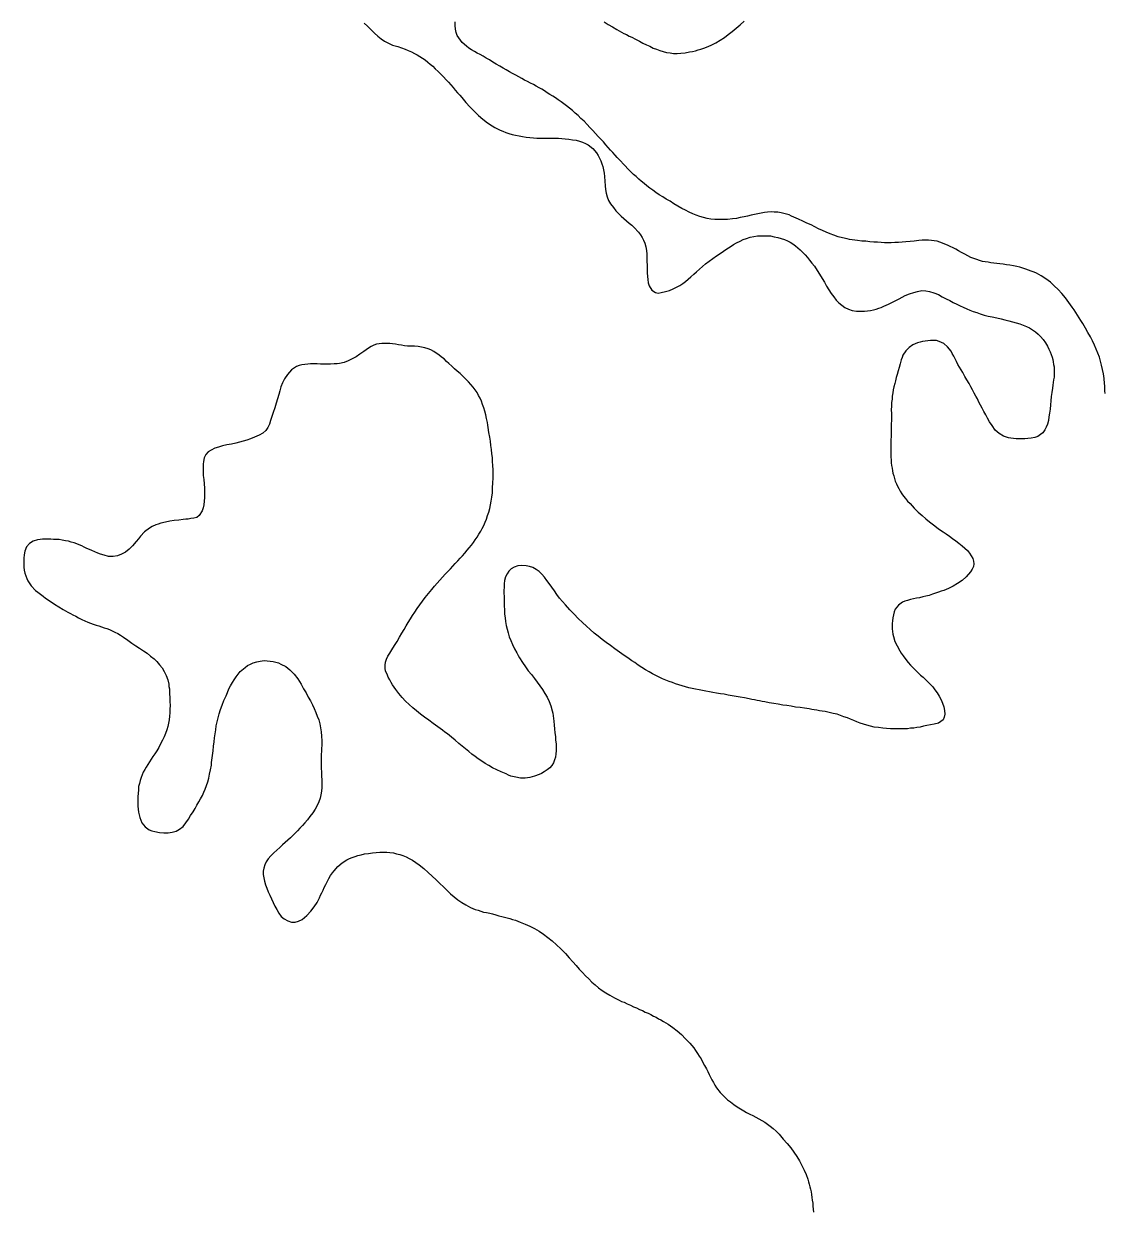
# Model space of a CAD drawing. Header units: inches. Extents: x 401374 to 405300, y 6332180 to 6336621.
# Drawn here: x 403014.1 to 403457.4, y 6332180.5 to 6332667.4 of the extents above; entities that cross this region are included whole.
import ezdxf

# ---------------------------------------------------------------- set-up
doc = ezdxf.new("R2010")
doc.units = ezdxf.units.IN
doc.header["$MEASUREMENT"] = 0

msp = doc.modelspace()

# ---------------------------------------------------------------- linework, layer by layer
for points in [[(403153.6, 6332667.7), (403155, 6332666.5), (403156.5, 6332665), (403157.9, 6332663.6), (403159.2, 6332662.4), (403160.6, 6332661.3), (403162, 6332660.3), (403163.6, 6332659.5), (403165.3, 6332658.7), (403166.3, 6332658.4), (403167.4, 6332658.1), (403168.9, 6332657.6), (403170.4, 6332657), (403171.7, 6332656.5), (403173, 6332655.9), (403174.3, 6332655.3), (403175.4, 6332654.7), (403176.5, 6332654), (403177.6, 6332653.3), (403178.7, 6332652.6), (403179.7, 6332651.7), (403180.7, 6332650.9), (403181.8, 6332650), (403182.8, 6332649), (403183.9, 6332647.9), (403185, 6332646.8), (403186.2, 6332645.7), (403187.2, 6332644.5), (403188.2, 6332643.5), (403189.1, 6332642.4), (403190.1, 6332641.3), (403191, 6332640.3), (403191.9, 6332639.2), (403192.8, 6332638.2), (403193.6, 6332637.2), (403195.3, 6332635.2), (403197, 6332633.4), (403198.7, 6332631.6), (403200.5, 6332629.9), (403202.3, 6332628.4), (403204.2, 6332626.9), (403206.1, 6332625.6), (403207.2, 6332625), (403208.3, 6332624.4), (403209.4, 6332623.9), (403210.5, 6332623.4), (403211.7, 6332622.9), (403213, 6332622.5), (403214.3, 6332622.1), (403215.7, 6332621.8), (403217.1, 6332621.5), (403218.6, 6332621.3), (403220.1, 6332621), (403221.6, 6332620.8), (403223.1, 6332620.7), (403224.4, 6332620.6), (403225.8, 6332620.6), (403227, 6332620.6), (403228.3, 6332620.6), (403229.6, 6332620.6), (403230.8, 6332620.6), (403232.1, 6332620.5), (403233.3, 6332620.5), (403234.7, 6332620.4), (403236, 6332620.3), (403237.5, 6332620.1), (403239, 6332619.9), (403240.6, 6332619.7), (403241.9, 6332619.3), (403243.1, 6332618.9), (403244.3, 6332618.4), (403245.4, 6332617.8), (403247.3, 6332616.3), (403248.9, 6332614.5), (403249.5, 6332613.5), (403250.1, 6332612.4), (403250.7, 6332611.3), (403251.1, 6332610.1), (403251.5, 6332608.9), (403251.8, 6332607.6), (403252, 6332606.2), (403252.2, 6332604.9), (403252.3, 6332602.9), (403252.4, 6332601.1), (403252.5, 6332599.5), (403252.8, 6332598), (403253.2, 6332596.5), (403253.8, 6332595), (403254.6, 6332593.6), (403255.8, 6332592.1), (403256.8, 6332590.8), (403257.9, 6332589.7), (403259, 6332588.6), (403260.1, 6332587.6), (403261.2, 6332586.7), (403262.3, 6332585.8), (403263.3, 6332584.9), (403264.3, 6332584), (403266.1, 6332582.1), (403266.9, 6332581), (403267.6, 6332579.9), (403268.2, 6332578.8), (403268.7, 6332577.5), (403269.1, 6332576), (403269.4, 6332574.5), (403269.5, 6332573), (403269.5, 6332571.6), (403269.5, 6332570), (403269.6, 6332568.5), (403269.6, 6332566.9), (403269.7, 6332565.4), (403269.8, 6332563.9), (403269.9, 6332562.6), (403270.1, 6332561.3), (403270.5, 6332560.1), (403271.5, 6332558.3), (403273.1, 6332557.3), (403274.1, 6332557.1), (403275.4, 6332557.3), (403277.1, 6332557.7), (403278.8, 6332558.2), (403280.3, 6332558.8), (403281.7, 6332559.5), (403283, 6332560.2), (403284.2, 6332561), (403285.4, 6332561.9), (403286.5, 6332562.8), (403287.6, 6332563.8), (403288.8, 6332564.8), (403289.9, 6332565.8), (403291.1, 6332566.9), (403292.3, 6332568), (403293.6, 6332569.1), (403295, 6332570.2), (403296.6, 6332571.3), (403298.1, 6332572.3), (403299.5, 6332573.3), (403300.9, 6332574.3), (403302.3, 6332575.2), (403303.7, 6332576.1), (403305, 6332577), (403306.3, 6332577.7), (403307.7, 6332578.4), (403309, 6332579), (403310.4, 6332579.5), (403311.9, 6332580), (403313.4, 6332580.3), (403314.9, 6332580.5), (403316.6, 6332580.6), (403318.3, 6332580.6), (403320.2, 6332580.5), (403321.7, 6332580.2), (403323.2, 6332579.9), (403324.6, 6332579.5), (403325.9, 6332579.1), (403327.1, 6332578.5), (403328.3, 6332577.9), (403329.4, 6332577.3), (403330.4, 6332576.5), (403331.4, 6332575.7), (403332.4, 6332574.8), (403334.4, 6332572.8), (403335.3, 6332571.7), (403336.2, 6332570.6), (403337.2, 6332569.3), (403338.2, 6332568.1), (403339.3, 6332566.4), (403340.3, 6332564.8), (403341.3, 6332563.1), (403342.3, 6332561.5), (403343.2, 6332559.9), (403344.1, 6332558.4), (403345.1, 6332556.9), (403346.1, 6332555.5), (403347.1, 6332554.2), (403348.2, 6332553.1), (403349.4, 6332552.1), (403350.7, 6332551.2), (403352.1, 6332550.5), (403353.7, 6332550), (403355.4, 6332549.7), (403357.4, 6332549.7), (403358.7, 6332549.7), (403360, 6332549.8), (403361.2, 6332550), (403362.4, 6332550.3), (403363.5, 6332550.5), (403364.6, 6332550.9), (403365.6, 6332551.2), (403366.6, 6332551.7), (403367.6, 6332552.1), (403368.6, 6332552.6), (403369.6, 6332553.1), (403370.7, 6332553.6), (403371.8, 6332554.2), (403372.9, 6332554.8), (403374.1, 6332555.4), (403375.4, 6332556.1), (403377.1, 6332556.8), (403378.9, 6332557.4), (403380.5, 6332557.8), (403382.2, 6332558.1), (403383.8, 6332558), (403385.4, 6332557.8), (403387.2, 6332557.2), (403389, 6332556.5), (403390.6, 6332555.6), (403392.2, 6332554.7), (403393.7, 6332554), (403395.1, 6332553.2), (403396.5, 6332552.5), (403397.9, 6332551.9), (403399.2, 6332551.3), (403400.6, 6332550.7), (403401.9, 6332550.1), (403403.3, 6332549.6), (403404.7, 6332549.1), (403406.2, 6332548.6), (403407.8, 6332548.1), (403409.4, 6332547.7), (403411.1, 6332547.3), (403413, 6332546.9), (403414.7, 6332546.5), (403416.3, 6332546.1), (403417.9, 6332545.7), (403419.4, 6332545.3), (403420.9, 6332544.9), (403422.4, 6332544.5), (403423.8, 6332544), (403425.1, 6332543.4), (403426.4, 6332542.8), (403427.6, 6332542.1), (403428.8, 6332541.2), (403429.9, 6332540.3), (403430.9, 6332539.3), (403431.9, 6332538.1), (403432.9, 6332536.7), (403433.8, 6332535.3), (403434.3, 6332534.1), (403434.8, 6332533), (403435.2, 6332531.9), (403435.6, 6332530.9), (403435.9, 6332529.9), (403436.1, 6332528.9), (403436.2, 6332527.9), (403436.4, 6332526.9), (403436.4, 6332525.9), (403436.4, 6332524.8), (403436.4, 6332523.8), (403436.4, 6332522.7), (403436.2, 6332521.6), (403436.1, 6332520.5), (403435.9, 6332519.3), (403435.8, 6332518.1), (403435.5, 6332516.4), (403435.3, 6332514.7), (403435.1, 6332513), (403434.9, 6332511.3), (403434.8, 6332509.6), (403434.6, 6332507.9), (403434.3, 6332506.4), (403434.1, 6332504.9), (403433.7, 6332503.4), (403433.2, 6332502.1), (403432.6, 6332501), (403431.8, 6332499.9), (403430.9, 6332499.1), (403429.8, 6332498.4), (403428.5, 6332497.9), (403427, 6332497.7), (403425.7, 6332497.5), (403424.4, 6332497.4), (403423.2, 6332497.4), (403422.1, 6332497.4), (403420.9, 6332497.4), (403419.8, 6332497.5), (403418.7, 6332497.6), (403417.7, 6332497.8), (403415.7, 6332498.5), (403413.9, 6332499.5), (403412.3, 6332500.9), (403411, 6332502.9), (403410, 6332504.4), (403409.2, 6332505.8), (403408.4, 6332507.2), (403407.7, 6332508.6), (403407, 6332509.9), (403406.3, 6332511.2), (403405.6, 6332512.4), (403405, 6332513.7), (403404.3, 6332514.9), (403403.7, 6332516.1), (403403, 6332517.4), (403402.3, 6332518.7), (403401.6, 6332520.1), (403400.7, 6332521.5), (403399.9, 6332522.9), (403399, 6332524.5), (403398.3, 6332525.6), (403397.6, 6332526.7), (403397, 6332527.9), (403396.4, 6332529), (403395.9, 6332530.2), (403395.3, 6332531.3), (403394.7, 6332532.3), (403394.2, 6332533.3), (403392.8, 6332535.1), (403391.3, 6332536.4), (403389.3, 6332537.3), (403388.2, 6332537.6), (403387, 6332537.7), (403385.8, 6332537.6), (403384.7, 6332537.5), (403383.6, 6332537.4), (403382.5, 6332537.2), (403381.5, 6332537), (403380.5, 6332536.7), (403378.6, 6332535.9), (403377, 6332534.8), (403375.6, 6332533.4), (403374.5, 6332531.7), (403374.1, 6332530.7), (403373.8, 6332529.7), (403373.3, 6332528.1), (403372.9, 6332526.6), (403372.5, 6332525.2), (403372.1, 6332523.8), (403371.7, 6332522.5), (403371.4, 6332521.2), (403371.1, 6332520), (403370.8, 6332518.7), (403370.5, 6332517.5), (403370.3, 6332516.2), (403370.1, 6332514.9), (403370, 6332513.6), (403369.8, 6332512.2), (403369.8, 6332510.8), (403369.7, 6332509.3), (403369.8, 6332507.7), (403369.8, 6332506.2), (403369.8, 6332504.9), (403369.7, 6332503.5), (403369.7, 6332502.2), (403369.7, 6332500.9), (403369.6, 6332499.6), (403369.6, 6332498.3), (403369.5, 6332497), (403369.5, 6332495.8), (403369.5, 6332494.6), (403369.5, 6332493.4), (403369.5, 6332492.2), (403369.5, 6332491.1), (403369.5, 6332489.9), (403369.6, 6332488.8), (403369.7, 6332487.6), (403369.8, 6332486.5), (403370, 6332485.4), (403370.2, 6332484.3), (403370.4, 6332483.3), (403370.7, 6332482.2), (403371, 6332481.1), (403371.3, 6332480.1), (403371.8, 6332479), (403372.2, 6332478), (403372.8, 6332477), (403373.4, 6332475.9), (403374, 6332474.9), (403374.7, 6332473.9), (403375.5, 6332472.9), (403376.4, 6332471.9), (403377.4, 6332470.9), (403379.1, 6332469), (403380.7, 6332467.4), (403382.3, 6332466), (403383.8, 6332464.6), (403385.3, 6332463.4), (403387, 6332462.1), (403388.9, 6332460.7), (403389.9, 6332460), (403391, 6332459.3), (403392.2, 6332458.4), (403393.5, 6332457.5), (403394.8, 6332456.6), (403396.1, 6332455.6), (403397.4, 6332454.6), (403398.7, 6332453.6), (403399.8, 6332452.6), (403400.9, 6332451.6), (403401.8, 6332450.6), (403402.5, 6332449.5), (403403.1, 6332448.4), (403403.4, 6332447.3), (403403.5, 6332446.2), (403403.4, 6332445.1), (403402.9, 6332444), (403402.2, 6332442.9), (403400.4, 6332440.9), (403398.7, 6332439.4), (403396.9, 6332438.1), (403395.1, 6332437), (403393.2, 6332436.1), (403392.2, 6332435.7), (403391.2, 6332435.3), (403390.1, 6332434.9), (403389, 6332434.5), (403387.8, 6332434.1), (403386.6, 6332433.7), (403385.2, 6332433.2), (403383.9, 6332432.9), (403382.6, 6332432.6), (403381.3, 6332432.3), (403380, 6332432.1), (403378.8, 6332431.8), (403377.6, 6332431.5), (403376.4, 6332431.2), (403375.3, 6332430.8), (403374.3, 6332430.4), (403372.6, 6332429.2), (403371.3, 6332427.6), (403370.9, 6332426.5), (403370.6, 6332425.3), (403370.3, 6332424), (403370.2, 6332422.8), (403370.1, 6332421.7), (403370.1, 6332420.5), (403370.1, 6332419.5), (403370.2, 6332418.4), (403370.3, 6332417.4), (403370.6, 6332416.4), (403371.2, 6332414.4), (403372.1, 6332412.5), (403373.2, 6332410.5), (403373.8, 6332409.5), (403374.6, 6332408.5), (403375.6, 6332407), (403376.6, 6332405.8), (403377.6, 6332404.6), (403378.7, 6332403.5), (403379.7, 6332402.5), (403380.7, 6332401.5), (403381.7, 6332400.6), (403382.8, 6332399.7), (403384.7, 6332397.8), (403385.7, 6332396.8), (403386.7, 6332395.7), (403387.6, 6332394.6), (403388.5, 6332393.3), (403389.3, 6332392), (403390.2, 6332390.5), (403390.7, 6332389.1), (403391.2, 6332387.6), (403391.5, 6332386.1), (403391.6, 6332384.6), (403391.4, 6332383.3), (403390.9, 6332382.2), (403389, 6332380.9), (403387.3, 6332380.5), (403385.8, 6332380.2), (403384.3, 6332379.9), (403382.9, 6332379.6), (403381.5, 6332379.3), (403380.2, 6332379.1), (403378.9, 6332378.9), (403377.6, 6332378.8), (403376.3, 6332378.6), (403375, 6332378.5), (403373.7, 6332378.5), (403372.3, 6332378.5), (403370.9, 6332378.5), (403369.4, 6332378.6), (403367.8, 6332378.7), (403366.2, 6332378.9), (403364.4, 6332379.1), (403362.7, 6332379.3), (403361.2, 6332379.7), (403359.7, 6332380.1), (403358.3, 6332380.5), (403356.9, 6332380.9), (403355.6, 6332381.4), (403354.3, 6332382), (403353, 6332382.5), (403351.7, 6332383), (403350.3, 6332383.5), (403348.9, 6332384), (403347.5, 6332384.5), (403345.9, 6332384.9), (403344.3, 6332385.3), (403342.6, 6332385.7), (403341.4, 6332385.8), (403340.3, 6332386), (403339.2, 6332386.2), (403338.1, 6332386.4), (403337.1, 6332386.5), (403336.1, 6332386.7), (403334.1, 6332387), (403332.3, 6332387.3), (403330.5, 6332387.5), (403328.7, 6332387.8), (403326.9, 6332388.1), (403325.2, 6332388.3), (403323.4, 6332388.6), (403321.6, 6332388.9), (403319.7, 6332389.2), (403317.8, 6332389.6), (403316.8, 6332389.8), (403315.7, 6332390), (403314.7, 6332390.2), (403313.6, 6332390.4), (403312.5, 6332390.6), (403311.4, 6332390.9), (403309.6, 6332391.2), (403307.8, 6332391.5), (403306.1, 6332391.8), (403304.5, 6332392.1), (403302.8, 6332392.4), (403301.2, 6332392.7), (403299.7, 6332392.9), (403298.1, 6332393.2), (403296.6, 6332393.4), (403295.2, 6332393.7), (403293.7, 6332394), (403292.3, 6332394.2), (403290.9, 6332394.5), (403289.5, 6332394.8), (403288.1, 6332395.1), (403286.7, 6332395.4), (403285.4, 6332395.8), (403284, 6332396.2), (403282.6, 6332396.6), (403281.3, 6332397), (403280, 6332397.5), (403278.6, 6332398), (403277.3, 6332398.5), (403275.9, 6332399.1), (403274.5, 6332399.7), (403273.2, 6332400.4), (403271.8, 6332401.1), (403270.4, 6332401.9), (403268.9, 6332402.8), (403267.5, 6332403.7), (403266, 6332404.6), (403264.6, 6332405.7), (403263.4, 6332406.4), (403262.3, 6332407.2), (403261.3, 6332407.9), (403260.2, 6332408.6), (403258.3, 6332410), (403256.4, 6332411.3), (403254.6, 6332412.7), (403252.8, 6332413.9), (403251.2, 6332415.2), (403249.5, 6332416.5), (403247.9, 6332417.8), (403246.3, 6332419.2), (403244.7, 6332420.6), (403243.1, 6332422.1), (403241.4, 6332423.7), (403239.7, 6332425.5), (403238, 6332427.3), (403236.2, 6332429.3), (403234.9, 6332430.7), (403233.7, 6332432.1), (403232.6, 6332433.6), (403231.6, 6332435.1), (403230.5, 6332436.6), (403229.5, 6332438.1), (403228.5, 6332439.4), (403227.5, 6332440.7), (403226.4, 6332441.9), (403225.3, 6332443), (403224.1, 6332443.9), (403222.8, 6332444.6), (403221.4, 6332445.1), (403220, 6332445.4), (403218.3, 6332445.5), (403216.6, 6332445.3), (403215.1, 6332444.8), (403213.9, 6332444.1), (403213, 6332443.2), (403212.2, 6332442.1), (403211.6, 6332440.8), (403211.2, 6332439.4), (403211, 6332438), (403211, 6332436.5), (403210.9, 6332435.4), (403210.9, 6332434.4), (403211, 6332432.5), (403211, 6332430.7), (403211, 6332429), (403211.1, 6332427.3), (403211.2, 6332425.6), (403211.4, 6332424.1), (403211.6, 6332422.5), (403211.8, 6332420.9), (403212.2, 6332419.4), (403212.6, 6332417.9), (403213.1, 6332416.3), (403213.7, 6332414.7), (403214.4, 6332413.1), (403215.2, 6332411.4), (403216.2, 6332409.7), (403216.7, 6332408.6), (403217.3, 6332407.6), (403218.5, 6332405.8), (403219.7, 6332404), (403220.9, 6332402.3), (403222.2, 6332400.8), (403223.4, 6332399.2), (403224.5, 6332397.7), (403225.7, 6332396.2), (403226.7, 6332394.7), (403227.7, 6332393.1), (403228.6, 6332391.5), (403229.4, 6332389.8), (403230.1, 6332388), (403230.7, 6332386), (403230.9, 6332385), (403231.1, 6332383.9), (403231.2, 6332382.8), (403231.4, 6332381.7), (403231.5, 6332380.1), (403231.6, 6332378.5), (403231.8, 6332376.9), (403232, 6332375.4), (403232.1, 6332373.9), (403232.3, 6332372.4), (403232.3, 6332371), (403232.3, 6332369.6), (403232.2, 6332368.3), (403232, 6332367), (403231.7, 6332365.8), (403231.2, 6332364.6), (403230.5, 6332363.6), (403229.7, 6332362.6), (403228.6, 6332361.7), (403227.4, 6332360.9), (403226.3, 6332360.3), (403225.3, 6332359.8), (403223.4, 6332359.1), (403221.5, 6332358.6), (403219.6, 6332358.4), (403217.7, 6332358.4), (403215.8, 6332358.7), (403213.8, 6332359.2), (403212.8, 6332359.6), (403211.8, 6332360.1), (403209.8, 6332360.9), (403208, 6332361.7), (403206.3, 6332362.6), (403204.7, 6332363.5), (403203.2, 6332364.4), (403201.8, 6332365.3), (403200.4, 6332366.2), (403199.1, 6332367.2), (403197.8, 6332368.2), (403196.5, 6332369.3), (403195.2, 6332370.3), (403193.8, 6332371.5), (403192.4, 6332372.6), (403191, 6332373.9), (403189.4, 6332375.1), (403187.8, 6332376.5), (403186.7, 6332377.2), (403185.7, 6332378), (403183.8, 6332379.4), (403181.9, 6332380.8), (403180.1, 6332382.1), (403178.4, 6332383.4), (403176.7, 6332384.6), (403175.1, 6332385.9), (403173.6, 6332387.2), (403172.1, 6332388.5), (403170.6, 6332389.9), (403169.2, 6332391.4), (403167.9, 6332393), (403166.6, 6332394.7), (403165.3, 6332396.6), (403164.7, 6332397.6), (403164.1, 6332398.6), (403163.5, 6332399.7), (403163, 6332400.9), (403162.4, 6332402.2), (403162.2, 6332403.4), (403162.2, 6332404.7), (403162.4, 6332405.9), (403162.8, 6332407.1), (403163.4, 6332408.3), (403164.2, 6332409.6), (403165, 6332410.9), (403166.1, 6332412.7), (403167.1, 6332414.4), (403168.1, 6332416.1), (403169.1, 6332417.7), (403170, 6332419.2), (403170.9, 6332420.7), (403171.7, 6332422.1), (403172.6, 6332423.6), (403173.5, 6332425), (403174.4, 6332426.4), (403175.4, 6332427.8), (403176.4, 6332429.3), (403177.5, 6332430.8), (403178.7, 6332432.4), (403180, 6332434), (403181.4, 6332435.7), (403182.5, 6332437), (403183.6, 6332438.2), (403184.7, 6332439.5), (403185.8, 6332440.7), (403186.8, 6332441.9), (403187.9, 6332443), (403189, 6332444.1), (403190, 6332445.2), (403191, 6332446.3), (403192, 6332447.4), (403193, 6332448.5), (403194, 6332449.5), (403194.9, 6332450.6), (403195.8, 6332451.7), (403196.7, 6332452.7), (403197.6, 6332453.8), (403198.4, 6332454.9), (403199.2, 6332456), (403200, 6332457.1), (403200.7, 6332458.3), (403201.4, 6332459.5), (403202, 6332460.7), (403202.7, 6332461.9), (403203.2, 6332463.2), (403203.8, 6332464.5), (403204.2, 6332465.9), (403204.7, 6332467.3), (403205.1, 6332468.8), (403205.4, 6332470.3), (403205.7, 6332471.9), (403206, 6332473.5), (403206.2, 6332475.3), (403206.2, 6332476.3), (403206.3, 6332477.3), (403206.4, 6332479.3), (403206.5, 6332481.2), (403206.5, 6332483), (403206.5, 6332484.7), (403206.4, 6332486.4), (403206.3, 6332488.1), (403206.2, 6332489.7), (403206, 6332491.3), (403205.8, 6332493), (403205.6, 6332494.6), (403205.4, 6332496.4), (403205.1, 6332498.1), (403204.8, 6332500), (403204.5, 6332502), (403204.3, 6332503), (403204.2, 6332504.1), (403203.8, 6332505.7), (403203.5, 6332507.2), (403203.1, 6332508.7), (403202.7, 6332510.1), (403202.2, 6332511.5), (403201.7, 6332512.8), (403201.2, 6332514), (403200.5, 6332515.2), (403199.9, 6332516.3), (403199.1, 6332517.5), (403198.3, 6332518.6), (403197.4, 6332519.7), (403196.4, 6332520.7), (403195.3, 6332521.8), (403194.2, 6332522.9), (403193, 6332524.1), (403191.7, 6332525.1), (403190.6, 6332526.1), (403189.5, 6332527.2), (403188.4, 6332528.2), (403187.4, 6332529.1), (403186.4, 6332530.1), (403185.3, 6332530.9), (403184.3, 6332531.8), (403183.2, 6332532.5), (403182.2, 6332533.2), (403181, 6332533.8), (403179.8, 6332534.3), (403178.5, 6332534.7), (403177.2, 6332535), (403175.7, 6332535.2), (403174.2, 6332535.3), (403172.8, 6332535.3), (403171.4, 6332535.4), (403170.1, 6332535.5), (403168.9, 6332535.7), (403167.7, 6332535.9), (403166.5, 6332536.1), (403165.3, 6332536.3), (403164.2, 6332536.4), (403163.1, 6332536.5), (403162, 6332536.5), (403160.9, 6332536.5), (403159.8, 6332536.3), (403158.7, 6332536.1), (403157.6, 6332535.7), (403156.5, 6332535.2), (403155.4, 6332534.5), (403153.5, 6332533.2), (403151.9, 6332532), (403150.3, 6332531), (403148.7, 6332530.1), (403147.1, 6332529.3), (403145.4, 6332528.7), (403143.5, 6332528.3), (403142.5, 6332528.1), (403141.4, 6332528.1), (403139.9, 6332528), (403138.4, 6332528), (403137, 6332528), (403135.7, 6332528), (403134.3, 6332528.1), (403133, 6332528.1), (403131.7, 6332528.1), (403130.5, 6332528), (403129.3, 6332527.9), (403128.1, 6332527.7), (403127, 6332527.4), (403125.9, 6332527), (403123.9, 6332525.7), (403123, 6332524.7), (403122.2, 6332523.7), (403121, 6332521.9), (403120.2, 6332520.3), (403119.5, 6332518.7), (403119, 6332517.1), (403118.6, 6332515.5), (403118.1, 6332513.8), (403117.6, 6332512), (403117, 6332510.1), (403116.3, 6332508.2), (403115.8, 6332506.5), (403115.3, 6332504.9), (403114.8, 6332503.4), (403114.1, 6332502), (403113.3, 6332500.8), (403112.1, 6332499.7), (403110.6, 6332498.9), (403108.7, 6332498.1), (403107.1, 6332497.4), (403105.6, 6332496.9), (403104.1, 6332496.4), (403102.6, 6332496), (403101, 6332495.6), (403099.3, 6332495.2), (403097.4, 6332494.9), (403095.6, 6332494.5), (403093.9, 6332494), (403092.4, 6332493.5), (403090.9, 6332492.8), (403089.7, 6332492), (403088.8, 6332490.9), (403088.1, 6332489.6), (403087.8, 6332488.1), (403087.7, 6332487), (403087.6, 6332486), (403087.6, 6332484.1), (403087.7, 6332482.3), (403087.9, 6332480.7), (403088, 6332479), (403088.2, 6332477.2), (403088.2, 6332475.3), (403088.2, 6332474.3), (403088.2, 6332473.3), (403088, 6332471.8), (403087.9, 6332470.4), (403087.6, 6332469.1), (403087.2, 6332467.9), (403086, 6332465.9), (403085, 6332465.2), (403083.8, 6332464.9), (403082.6, 6332464.7), (403081.5, 6332464.5), (403080.5, 6332464.4), (403079.5, 6332464.3), (403077.6, 6332464.1), (403075.8, 6332463.9), (403074, 6332463.6), (403072.2, 6332463.3), (403070.3, 6332462.8), (403069.2, 6332462.4), (403068.2, 6332462.1), (403066.8, 6332461.5), (403065.6, 6332460.8), (403063.6, 6332459.3), (403061.9, 6332457.5), (403061.1, 6332456.4), (403060.2, 6332455.3), (403058.7, 6332453.6), (403057.3, 6332452.2), (403055.8, 6332451), (403054.2, 6332450.1), (403052.5, 6332449.4), (403050.8, 6332449.1), (403048.9, 6332449.2), (403047, 6332449.7), (403045.6, 6332450.1), (403044.4, 6332450.6), (403043.2, 6332451.1), (403042, 6332451.6), (403041, 6332452), (403039.9, 6332452.5), (403038.9, 6332453), (403037.9, 6332453.5), (403036.8, 6332453.9), (403035.8, 6332454.3), (403034.7, 6332454.7), (403033.6, 6332455.1), (403032.5, 6332455.4), (403031.2, 6332455.6), (403029.9, 6332455.9), (403028.6, 6332456.1), (403027.4, 6332456.1), (403026.3, 6332456.2), (403025.2, 6332456.3), (403024, 6332456.3), (403022.9, 6332456.3), (403021.8, 6332456.3), (403020.8, 6332456.2), (403019.8, 6332456), (403017.9, 6332455.4), (403016.4, 6332454.5), (403015.2, 6332453.1), (403014.6, 6332451.3), (403014.3, 6332449.9), (403014.1, 6332448.5), (403014.1, 6332447.2), (403014.1, 6332446), (403014.1, 6332444.8), (403014.3, 6332443.6), (403014.6, 6332442.4), (403014.9, 6332441.3), (403015.3, 6332440.2), (403015.8, 6332439.2), (403017.2, 6332437.2), (403018.9, 6332435.3), (403019.9, 6332434.5), (403021, 6332433.7), (403022, 6332432.9), (403023, 6332432.1), (403024.9, 6332430.8), (403026.7, 6332429.6), (403028.5, 6332428.5), (403030.3, 6332427.4), (403032.2, 6332426.3), (403033.2, 6332425.8), (403034.2, 6332425.2), (403035.4, 6332424.7), (403036.6, 6332424.1), (403037.9, 6332423.4), (403039.1, 6332422.8), (403040.3, 6332422.3), (403041.5, 6332421.9), (403042.6, 6332421.5), (403043.8, 6332421.1), (403044.9, 6332420.7), (403045.9, 6332420.4), (403047, 6332420), (403048.1, 6332419.6), (403049.2, 6332419.2), (403050.3, 6332418.7), (403051.4, 6332418.2), (403052.6, 6332417.6), (403053.7, 6332416.9), (403055, 6332416.1), (403056.7, 6332414.9), (403058.4, 6332413.7), (403060, 6332412.6), (403061.6, 6332411.6), (403063.2, 6332410.5), (403064.7, 6332409.5), (403066.1, 6332408.4), (403067.5, 6332407.3), (403068.7, 6332406.1), (403069.8, 6332404.8), (403070.8, 6332403.5), (403071.7, 6332402), (403072.5, 6332400.4), (403073.1, 6332398.7), (403073.5, 6332396.9), (403073.6, 6332395.9), (403073.8, 6332394.9), (403073.9, 6332393.1), (403074, 6332391.3), (403074, 6332389.7), (403074.1, 6332388.1), (403074, 6332386.6), (403074, 6332385.1), (403073.9, 6332383.7), (403073.7, 6332382.3), (403073.4, 6332380.9), (403073.1, 6332379.5), (403072.7, 6332378.1), (403072.2, 6332376.7), (403071.7, 6332375.3), (403071, 6332373.9), (403070.2, 6332372.4), (403069.4, 6332370.9), (403068.6, 6332369.6), (403067.8, 6332368.3), (403067, 6332367.2), (403066.3, 6332366.1), (403065.6, 6332365), (403064.9, 6332363.9), (403064.3, 6332362.9), (403063.7, 6332361.9), (403063.1, 6332360.8), (403062.6, 6332359.7), (403062.2, 6332358.6), (403061.8, 6332357.4), (403061.5, 6332356.2), (403061.2, 6332354.9), (403061.1, 6332353.5), (403061, 6332352.1), (403060.9, 6332350.8), (403060.9, 6332349.5), (403060.9, 6332348.2), (403060.9, 6332346.9), (403061, 6332345.7), (403061.2, 6332344.4), (403061.4, 6332343.3), (403061.7, 6332342.2), (403062.1, 6332341.1), (403062.5, 6332340.1), (403063.8, 6332338.4), (403065.5, 6332337.2), (403066.6, 6332336.7), (403067.8, 6332336.5), (403069.7, 6332336.1), (403071.5, 6332335.9), (403073.3, 6332335.9), (403075, 6332336.2), (403076.6, 6332336.6), (403078, 6332337.4), (403079.4, 6332338.6), (403080.6, 6332340.1), (403081.6, 6332341.6), (403082.5, 6332343.1), (403083.5, 6332344.5), (403084.3, 6332345.9), (403085.1, 6332347.3), (403085.9, 6332348.6), (403086.6, 6332349.9), (403087.3, 6332351.2), (403087.9, 6332352.6), (403088.5, 6332353.9), (403089, 6332355.3), (403089.5, 6332356.8), (403089.9, 6332358.4), (403090.3, 6332360), (403090.6, 6332361.8), (403091, 6332363.7), (403091.1, 6332364.7), (403091.2, 6332365.7), (403091.5, 6332367.7), (403091.7, 6332369.6), (403091.9, 6332371.4), (403092.1, 6332373.2), (403092.3, 6332374.9), (403092.5, 6332376.5), (403092.8, 6332378.2), (403093, 6332379.8), (403093.4, 6332381.4), (403093.8, 6332383.1), (403094.2, 6332384.7), (403094.8, 6332386.5), (403095.4, 6332388.3), (403096.1, 6332390.1), (403097, 6332392.1), (403097.6, 6332393.5), (403098.2, 6332394.9), (403098.9, 6332396.2), (403099.6, 6332397.5), (403100.4, 6332398.7), (403101.1, 6332399.9), (403102, 6332401), (403102.8, 6332402), (403104.8, 6332403.7), (403105.8, 6332404.5), (403107, 6332405.1), (403108.2, 6332405.6), (403109.6, 6332406), (403111, 6332406.3), (403112.6, 6332406.5), (403113.9, 6332406.4), (403115.1, 6332406.3), (403116.3, 6332406.2), (403117.4, 6332405.9), (403118.5, 6332405.6), (403119.5, 6332405.1), (403121.5, 6332404.1), (403123.2, 6332402.7), (403124.9, 6332401), (403126.4, 6332399.1), (403127.1, 6332398), (403127.8, 6332396.9), (403128.8, 6332395), (403129.8, 6332393.3), (403130.7, 6332391.6), (403131.6, 6332390), (403132.4, 6332388.4), (403133.1, 6332386.9), (403133.8, 6332385.3), (403134.4, 6332383.8), (403135, 6332382.2), (403135.4, 6332380.6), (403135.8, 6332379), (403136, 6332377.3), (403136.2, 6332375.5), (403136.3, 6332373.7), (403136.3, 6332371.7), (403136.2, 6332370.7), (403136.2, 6332369.7), (403136, 6332367.8), (403136, 6332365.9), (403136, 6332364.2), (403136, 6332362.5), (403136.1, 6332360.8), (403136.2, 6332359.2), (403136.3, 6332357.6), (403136.3, 6332356.1), (403136.3, 6332354.5), (403136.2, 6332353), (403135.9, 6332351.5), (403135.6, 6332350.1), (403135.1, 6332348.6), (403134.4, 6332347.1), (403133.6, 6332345.6), (403132.6, 6332344.1), (403131.4, 6332342.6), (403130.4, 6332341.3), (403129.3, 6332340.1), (403128.3, 6332338.9), (403127.3, 6332337.8), (403126.3, 6332336.8), (403124.4, 6332334.8), (403123.4, 6332333.9), (403122.3, 6332332.9), (403121.3, 6332332), (403120.2, 6332331), (403119.1, 6332329.9), (403117.9, 6332328.8), (403116.6, 6332327.7), (403115.4, 6332326.5), (403114.3, 6332325.3), (403113.5, 6332324.1), (403112.9, 6332322.8), (403112.5, 6332321.5), (403112.3, 6332320.2), (403112.3, 6332318.9), (403112.5, 6332317.5), (403112.8, 6332316.1), (403113.2, 6332314.7), (403113.7, 6332313.3), (403114.3, 6332311.8), (403114.9, 6332310.4), (403115.6, 6332308.9), (403116.3, 6332307.4), (403117, 6332305.9), (403117.8, 6332304.5), (403118.6, 6332303), (403119.6, 6332301.7), (403120.9, 6332300.7), (403122.3, 6332299.9), (403123.8, 6332299.4), (403125.3, 6332299.4), (403126.7, 6332299.7), (403128.2, 6332300.5), (403130.1, 6332302.1), (403131.8, 6332303.8), (403133.1, 6332305.6), (403134.3, 6332307.4), (403135.3, 6332309.3), (403135.8, 6332310.4), (403136.3, 6332311.4), (403136.8, 6332312.5), (403137.3, 6332313.6), (403137.9, 6332314.8), (403138.6, 6332316.1), (403139.2, 6332317.3), (403139.9, 6332318.4), (403140.6, 6332319.5), (403141.3, 6332320.4), (403142.9, 6332322.2), (403144.6, 6332323.7), (403146.5, 6332324.9), (403147.6, 6332325.4), (403148.7, 6332325.9), (403149.9, 6332326.3), (403151.1, 6332326.7), (403152.4, 6332327), (403153.8, 6332327.3), (403155.4, 6332327.5), (403157, 6332327.7), (403158.5, 6332327.9), (403160, 6332328), (403161.5, 6332328), (403162.9, 6332328), (403164.2, 6332327.9), (403165.6, 6332327.7), (403166.9, 6332327.4), (403168.2, 6332327.1), (403169.5, 6332326.6), (403170.8, 6332326.1), (403172.1, 6332325.4), (403173.5, 6332324.7), (403174.8, 6332323.8), (403176.2, 6332322.9), (403178.1, 6332321.3), (403179.9, 6332319.7), (403181.5, 6332318.2), (403183.1, 6332316.7), (403184.6, 6332315.2), (403186.1, 6332313.8), (403187.5, 6332312.4), (403189, 6332311), (403190.5, 6332309.7), (403192, 6332308.5), (403193.6, 6332307.4), (403195.3, 6332306.4), (403197.2, 6332305.4), (403198.2, 6332305), (403199.2, 6332304.6), (403200.3, 6332304.2), (403201.4, 6332303.9), (403202.5, 6332303.5), (403203.8, 6332303.3), (403205.1, 6332303), (403206.3, 6332302.7), (403207.6, 6332302.4), (403208.8, 6332302), (403210, 6332301.7), (403211.2, 6332301.4), (403212.3, 6332301.1), (403213.4, 6332300.8), (403214.5, 6332300.4), (403215.6, 6332300.1), (403216.6, 6332299.7), (403217.6, 6332299.3), (403219.6, 6332298.5), (403221.6, 6332297.7), (403223.4, 6332296.7), (403225.3, 6332295.6), (403227.1, 6332294.4), (403228.9, 6332293.1), (403230.7, 6332291.7), (403232.5, 6332290.1), (403234.3, 6332288.4), (403236.2, 6332286.5), (403237.7, 6332284.7), (403239.1, 6332283.1), (403240.5, 6332281.6), (403241.8, 6332280.1), (403243.1, 6332278.7), (403244.4, 6332277.4), (403245.7, 6332276.1), (403247, 6332274.8), (403248.3, 6332273.7), (403249.7, 6332272.5), (403251.2, 6332271.4), (403252.7, 6332270.4), (403254.4, 6332269.4), (403256.2, 6332268.4), (403258.1, 6332267.4), (403259.1, 6332266.9), (403260.2, 6332266.5), (403261.5, 6332265.9), (403262.8, 6332265.3), (403264, 6332264.7), (403265.3, 6332264.2), (403266.5, 6332263.6), (403267.7, 6332263.1), (403268.8, 6332262.5), (403270, 6332262), (403271.1, 6332261.5), (403272.2, 6332260.9), (403273.3, 6332260.4), (403274.3, 6332259.8), (403275.3, 6332259.3), (403276.3, 6332258.7), (403278.3, 6332257.5), (403280.2, 6332256.2), (403282, 6332254.8), (403283.7, 6332253.3), (403285.4, 6332251.6), (403287.1, 6332249.8), (403288.7, 6332247.8), (403289.4, 6332246.8), (403290.2, 6332245.6), (403291, 6332244.5), (403291.8, 6332243.3), (403292.5, 6332241.9), (403293.2, 6332240.6), (403293.9, 6332239.3), (403294.5, 6332238.1), (403295.1, 6332236.9), (403295.6, 6332235.8), (403296.2, 6332234.7), (403296.8, 6332233.6), (403297.4, 6332232.5), (403298.1, 6332231.5), (403299.6, 6332229.5), (403301.5, 6332227.6), (403302.5, 6332226.6), (403303.8, 6332225.7), (403305.2, 6332224.6), (403306.5, 6332223.7), (403307.9, 6332222.8), (403309.2, 6332222.1), (403310.4, 6332221.4), (403311.7, 6332220.7), (403312.9, 6332220.1), (403314.2, 6332219.5), (403315.4, 6332218.8), (403316.6, 6332218.1), (403317.8, 6332217.4), (403319, 6332216.6), (403320.1, 6332215.8), (403321.3, 6332214.8), (403322.5, 6332213.7), (403323.8, 6332212.5), (403325.4, 6332210.5), (403327, 6332208.7), (403328.5, 6332206.9), (403329.8, 6332205.1), (403331, 6332203.3), (403332.1, 6332201.5), (403333.1, 6332199.6), (403334, 6332197.8), (403334.8, 6332195.9), (403335.5, 6332194), (403335.8, 6332193), (403336.1, 6332192), (403336.3, 6332190.9), (403336.6, 6332189.9), (403336.8, 6332188.8), (403337, 6332187.7), (403337.2, 6332186.6), (403337.3, 6332185.4), (403337.5, 6332184.2), (403337.6, 6332183), (403337.7, 6332181.7), (403337.8, 6332180.5)], [(403457.4, 6332515.9), (403457.3, 6332517), (403457.3, 6332518), (403457.2, 6332519.1), (403457.1, 6332520.1), (403456.9, 6332522.1), (403456.7, 6332524), (403456.3, 6332525.8), (403455.9, 6332527.5), (403455.5, 6332529.2), (403455, 6332530.9), (403454.4, 6332532.5), (403453.7, 6332534.1), (403453, 6332535.8), (403452.2, 6332537.5), (403451.3, 6332539.2), (403450.3, 6332540.9), (403449.3, 6332542.7), (403448.2, 6332544.7), (403447.4, 6332545.8), (403446.7, 6332547), (403446, 6332548.1), (403445.3, 6332549.2), (403444.6, 6332550.2), (403443.9, 6332551.3), (403442.5, 6332553.3), (403441.1, 6332555.1), (403439.6, 6332556.9), (403438.1, 6332558.6), (403436.5, 6332560.1), (403434.9, 6332561.6), (403433.1, 6332562.9), (403431.2, 6332564.1), (403429.2, 6332565.2), (403428.2, 6332565.6), (403427.1, 6332566.1), (403426, 6332566.5), (403424.8, 6332566.9), (403423.6, 6332567.3), (403422.4, 6332567.7), (403421.1, 6332568), (403419.8, 6332568.3), (403418.3, 6332568.5), (403416.9, 6332568.7), (403415.5, 6332568.9), (403414.2, 6332569.1), (403413, 6332569.2), (403411.7, 6332569.3), (403410.5, 6332569.5), (403409.4, 6332569.7), (403408.2, 6332569.9), (403407.1, 6332570.1), (403405.9, 6332570.4), (403404.7, 6332570.8), (403403.5, 6332571.2), (403402.3, 6332571.7), (403401.1, 6332572.3), (403399.8, 6332573.1), (403398.5, 6332573.7), (403397.3, 6332574.4), (403396.1, 6332575.1), (403395, 6332575.7), (403393.9, 6332576.2), (403392.8, 6332576.7), (403391.7, 6332577.2), (403390.7, 6332577.6), (403389.6, 6332578), (403388.5, 6332578.3), (403387.3, 6332578.5), (403386.2, 6332578.7), (403385, 6332578.8), (403383.7, 6332578.8), (403382.4, 6332578.8), (403381, 6332578.7), (403379.1, 6332578.4), (403377.4, 6332578.2), (403375.7, 6332578.1), (403374.2, 6332577.9), (403372.6, 6332577.8), (403371.2, 6332577.8), (403369.7, 6332577.7), (403368.3, 6332577.7), (403366.9, 6332577.7), (403365.5, 6332577.8), (403364, 6332577.9), (403362.5, 6332578), (403360.9, 6332578.1), (403359.3, 6332578.3), (403357.6, 6332578.4), (403355.8, 6332578.7), (403354.7, 6332578.8), (403353.6, 6332578.9), (403352.6, 6332579.1), (403351.6, 6332579.3), (403349.7, 6332579.7), (403347.9, 6332580.2), (403346.2, 6332580.8), (403344.6, 6332581.4), (403343, 6332582), (403341.5, 6332582.7), (403339.9, 6332583.4), (403338.3, 6332584.2), (403336.8, 6332585), (403335.1, 6332585.8), (403333.4, 6332586.6), (403331.7, 6332587.4), (403329.8, 6332588.2), (403328.8, 6332588.6), (403327.8, 6332589.1), (403326.2, 6332589.6), (403324.6, 6332590), (403323.2, 6332590.2), (403321.7, 6332590.3), (403320.4, 6332590.4), (403319, 6332590.3), (403317.7, 6332590.1), (403316.3, 6332589.9), (403315, 6332589.6), (403313.6, 6332589.3), (403312.3, 6332589), (403310.8, 6332588.6), (403309.4, 6332588.3), (403307.8, 6332588), (403306.2, 6332587.7), (403304.6, 6332587.5), (403302.6, 6332587.3), (403300.8, 6332587.2), (403299, 6332587.2), (403297.4, 6332587.3), (403295.7, 6332587.4), (403294.2, 6332587.7), (403292.7, 6332588.1), (403291.2, 6332588.5), (403289.7, 6332589), (403288.3, 6332589.6), (403286.8, 6332590.3), (403285.3, 6332591), (403283.8, 6332591.8), (403282.2, 6332592.7), (403280.6, 6332593.6), (403279, 6332594.7), (403277.4, 6332595.6), (403276, 6332596.5), (403274.6, 6332597.4), (403273.2, 6332598.3), (403271.9, 6332599.2), (403270.7, 6332600.1), (403269.5, 6332601.1), (403268.4, 6332602), (403267.2, 6332602.9), (403266.2, 6332603.8), (403265.1, 6332604.8), (403264.1, 6332605.7), (403262.1, 6332607.6), (403260.2, 6332609.6), (403258.4, 6332611.6), (403257.4, 6332612.6), (403256.5, 6332613.6), (403255.5, 6332614.7), (403254.6, 6332615.7), (403253.6, 6332616.8), (403252.7, 6332617.9), (403251.7, 6332619), (403250.6, 6332620.2), (403249.6, 6332621.3), (403248.5, 6332622.5), (403247.4, 6332623.7), (403246.2, 6332624.9), (403245, 6332626.2), (403243.8, 6332627.5), (403242.5, 6332628.6), (403241.3, 6332629.8), (403240.1, 6332630.8), (403239, 6332631.9), (403237.8, 6332632.8), (403236.6, 6332633.8), (403235.5, 6332634.6), (403234.4, 6332635.5), (403233.2, 6332636.3), (403232.1, 6332637.1), (403231, 6332637.8), (403229.8, 6332638.5), (403228.7, 6332639.2), (403227.6, 6332639.9), (403226.4, 6332640.6), (403225.3, 6332641.2), (403224.1, 6332641.9), (403223, 6332642.5), (403221.8, 6332643.1), (403220.6, 6332643.8), (403219.4, 6332644.4), (403218.2, 6332645), (403217, 6332645.7), (403215.8, 6332646.4), (403214.5, 6332647.1), (403213.2, 6332647.8), (403211.9, 6332648.5), (403210.6, 6332649.3), (403209.2, 6332650.1), (403207.8, 6332650.9), (403206.4, 6332651.7), (403205, 6332652.7), (403203.7, 6332653.4), (403202.4, 6332654.1), (403201.2, 6332654.8), (403200, 6332655.4), (403198.8, 6332656.1), (403197.6, 6332656.8), (403196.6, 6332657.5), (403195.6, 6332658.2), (403193.8, 6332659.8), (403192.4, 6332661.7), (403191.8, 6332662.7), (403191.4, 6332663.9), (403191.1, 6332665.2), (403191, 6332666.7), (403190.9, 6332668.2)], [(403252, 6332668.3), (403253.7, 6332667.2), (403255.4, 6332666.2), (403257.2, 6332665.1), (403259.1, 6332664), (403260.1, 6332663.5), (403261.2, 6332663), (403262.2, 6332662.4), (403263.4, 6332661.9), (403264.9, 6332661.1), (403266.5, 6332660.3), (403267.9, 6332659.5), (403269.4, 6332658.8), (403270.7, 6332658.2), (403272.1, 6332657.5), (403273.5, 6332657), (403274.8, 6332656.5), (403276.2, 6332656.1), (403277.6, 6332655.7), (403279, 6332655.5), (403280.4, 6332655.3), (403282, 6332655.3), (403283.5, 6332655.4), (403285.2, 6332655.5), (403287, 6332655.9), (403288.2, 6332656.1), (403289.4, 6332656.4), (403290.6, 6332656.7), (403291.7, 6332657.1), (403292.8, 6332657.4), (403293.9, 6332657.8), (403294.9, 6332658.2), (403295.9, 6332658.7), (403297.8, 6332659.6), (403299.6, 6332660.7), (403301.3, 6332661.8), (403302.9, 6332663), (403304.5, 6332664.3), (403306.1, 6332665.6), (403307.7, 6332667), (403309.4, 6332668.5)]]:
    msp.add_lwpolyline(points)

doc.saveas('drawing.dxf')
